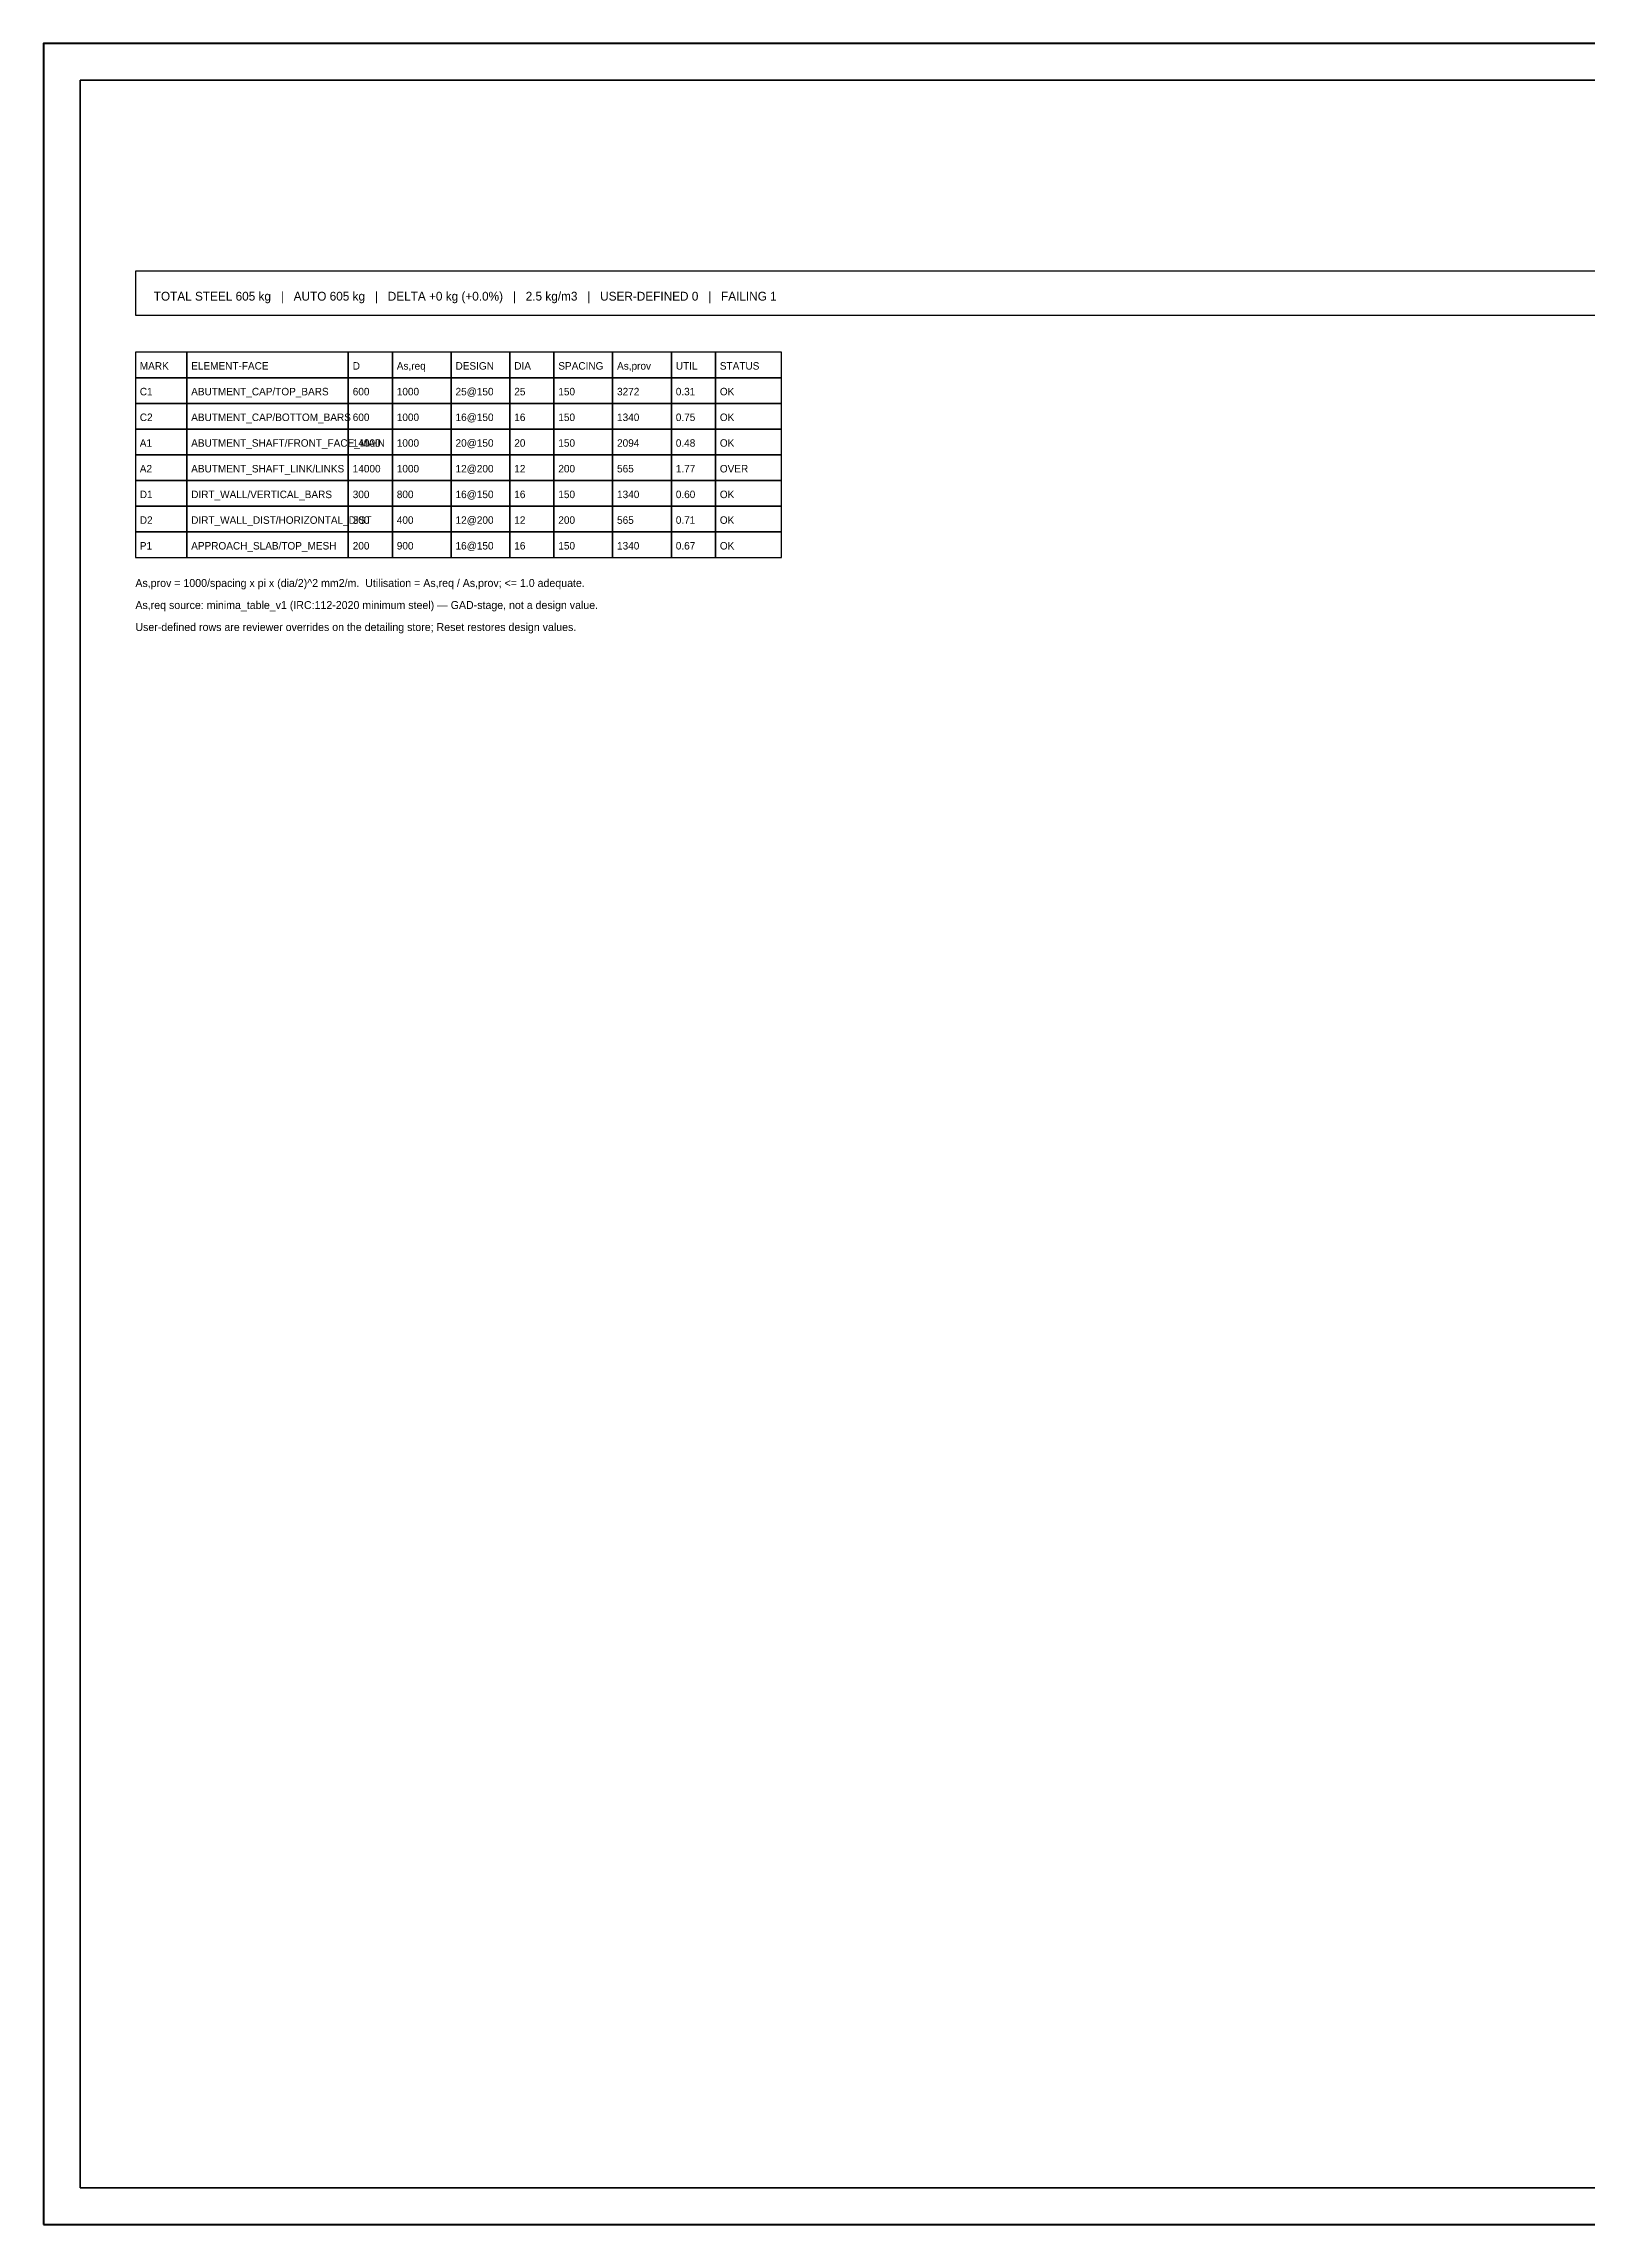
# Model space of a CAD drawing. Header units: metres. Extents: x 0 to 841, y 0 to 594.
# Drawn here: x 0 to 420, y 0 to 594 of the extents above; entities that cross this region are included whole.
import ezdxf

# ---------------------------------------------------------------- set-up
doc = ezdxf.new("R2010")
doc.units = ezdxf.units.M
for name, color, linetype, lineweight in [('BORDER-INNER', 7, 'Continuous', 35), ('BORDER-OUTER', 7, 'Continuous', 70), ('TEXT-HEADER', 7, 'Continuous', 25), ('TEXT-SPEC', 7, 'Continuous', 13), ('TITLEBLK-BOX', 7, 'Continuous', 50)]:
    doc.layers.add(name, color=color, linetype=linetype, lineweight=lineweight)

msp = doc.modelspace()

# ---------------------------------------------------------------- linework, layer by layer
at = {"layer": 'BORDER-INNER'}
msp.add_lwpolyline([(10, 10), (831, 10), (831, 584), (10, 584), (10, 10)], dxfattribs=at)
at = {"layer": 'BORDER-OUTER'}
msp.add_lwpolyline([(0, 0), (841, 0), (841, 594), (0, 594), (0, 0)], dxfattribs=at)
at = {"layer": 'TITLEBLK-BOX', "lineweight": 30}
for points in [[(25, 520), (815, 520), (815, 532), (25, 532), (25, 520)], [(25, 503), (39, 503), (39, 510), (25, 510), (25, 503)], [(39, 503), (83, 503), (83, 510), (39, 510), (39, 503)], [(83, 503), (95, 503), (95, 510), (83, 510), (83, 503)], [(95, 503), (111, 503), (111, 510), (95, 510), (95, 503)], [(111, 503), (127, 503), (127, 510), (111, 510), (111, 503)], [(127, 503), (139, 503), (139, 510), (127, 510), (127, 503)], [(139, 503), (155, 503), (155, 510), (139, 510), (139, 503)], [(155, 503), (171, 503), (171, 510), (155, 510), (155, 503)], [(171, 503), (183, 503), (183, 510), (171, 510), (171, 503)], [(183, 503), (201, 503), (201, 510), (183, 510), (183, 503)], [(25, 496), (39, 496), (39, 503), (25, 503), (25, 496)], [(39, 496), (83, 496), (83, 503), (39, 503), (39, 496)], [(83, 496), (95, 496), (95, 503), (83, 503), (83, 496)], [(95, 496), (111, 496), (111, 503), (95, 503), (95, 496)], [(111, 496), (127, 496), (127, 503), (111, 503), (111, 496)], [(127, 496), (139, 496), (139, 503), (127, 503), (127, 496)], [(139, 496), (155, 496), (155, 503), (139, 503), (139, 496)], [(155, 496), (171, 496), (171, 503), (155, 503), (155, 496)], [(171, 496), (183, 496), (183, 503), (171, 503), (171, 496)], [(183, 496), (201, 496), (201, 503), (183, 503), (183, 496)], [(25, 489), (39, 489), (39, 496), (25, 496), (25, 489)], [(39, 489), (83, 489), (83, 496), (39, 496), (39, 489)], [(83, 489), (95, 489), (95, 496), (83, 496), (83, 489)], [(95, 489), (111, 489), (111, 496), (95, 496), (95, 489)], [(111, 489), (127, 489), (127, 496), (111, 496), (111, 489)], [(127, 489), (139, 489), (139, 496), (127, 496), (127, 489)], [(139, 489), (155, 489), (155, 496), (139, 496), (139, 489)], [(155, 489), (171, 489), (171, 496), (155, 496), (155, 489)], [(171, 489), (183, 489), (183, 496), (171, 496), (171, 489)], [(183, 489), (201, 489), (201, 496), (183, 496), (183, 489)], [(25, 482), (39, 482), (39, 489), (25, 489), (25, 482)], [(39, 482), (83, 482), (83, 489), (39, 489), (39, 482)], [(83, 482), (95, 482), (95, 489), (83, 489), (83, 482)], [(95, 482), (111, 482), (111, 489), (95, 489), (95, 482)], [(111, 482), (127, 482), (127, 489), (111, 489), (111, 482)], [(127, 482), (139, 482), (139, 489), (127, 489), (127, 482)], [(139, 482), (155, 482), (155, 489), (139, 489), (139, 482)], [(155, 482), (171, 482), (171, 489), (155, 489), (155, 482)], [(171, 482), (183, 482), (183, 489), (171, 489), (171, 482)], [(183, 482), (201, 482), (201, 489), (183, 489), (183, 482)], [(25, 475), (39, 475), (39, 482), (25, 482), (25, 475)], [(39, 475), (83, 475), (83, 482), (39, 482), (39, 475)], [(83, 475), (95, 475), (95, 482), (83, 482), (83, 475)], [(95, 475), (111, 475), (111, 482), (95, 482), (95, 475)], [(111, 475), (127, 475), (127, 482), (111, 482), (111, 475)], [(127, 475), (139, 475), (139, 482), (127, 482), (127, 475)], [(139, 475), (155, 475), (155, 482), (139, 482), (139, 475)], [(155, 475), (171, 475), (171, 482), (155, 482), (155, 475)], [(171, 475), (183, 475), (183, 482), (171, 482), (171, 475)], [(25, 468), (39, 468), (39, 475), (25, 475), (25, 468)], [(39, 468), (83, 468), (83, 475), (39, 475), (39, 468)], [(83, 468), (95, 468), (95, 475), (83, 475), (83, 468)], [(95, 468), (111, 468), (111, 475), (95, 475), (95, 468)], [(111, 468), (127, 468), (127, 475), (111, 475), (111, 468)], [(127, 468), (139, 468), (139, 475), (127, 475), (127, 468)], [(139, 468), (155, 468), (155, 475), (139, 475), (139, 468)], [(155, 468), (171, 468), (171, 475), (155, 475), (155, 468)], [(171, 468), (183, 468), (183, 475), (171, 475), (171, 468)], [(183, 468), (201, 468), (201, 475), (183, 475), (183, 468)], [(25, 461), (39, 461), (39, 468), (25, 468), (25, 461)], [(39, 461), (83, 461), (83, 468), (39, 468), (39, 461)], [(83, 461), (95, 461), (95, 468), (83, 468), (83, 461)], [(95, 461), (111, 461), (111, 468), (95, 468), (95, 461)], [(111, 461), (127, 461), (127, 468), (111, 468), (111, 461)], [(127, 461), (139, 461), (139, 468), (127, 468), (127, 461)], [(139, 461), (155, 461), (155, 468), (139, 468), (139, 461)], [(155, 461), (171, 461), (171, 468), (155, 468), (155, 461)], [(171, 461), (183, 461), (183, 468), (171, 468), (171, 461)], [(183, 461), (201, 461), (201, 468), (183, 468), (183, 461)], [(25, 454), (39, 454), (39, 461), (25, 461), (25, 454)], [(39, 454), (83, 454), (83, 461), (39, 461), (39, 454)], [(83, 454), (95, 454), (95, 461), (83, 461), (83, 454)], [(95, 454), (111, 454), (111, 461), (95, 461), (95, 454)], [(111, 454), (127, 454), (127, 461), (111, 461), (111, 454)], [(127, 454), (139, 454), (139, 461), (127, 461), (127, 454)], [(139, 454), (155, 454), (155, 461), (139, 461), (139, 454)], [(155, 454), (171, 454), (171, 461), (155, 461), (155, 454)], [(171, 454), (183, 454), (183, 461), (171, 461), (171, 454)], [(183, 454), (201, 454), (201, 461), (183, 461), (183, 454)]]:
    msp.add_lwpolyline(points, dxfattribs=at)
at = {"layer": 'TITLEBLK-BOX', "color": 30, "lineweight": 30}
msp.add_lwpolyline([(183, 475), (201, 475), (201, 482), (183, 482), (183, 475)], dxfattribs=at)

# ---------------------------------------------------------------- texts
at = {"layer": 'TEXT-HEADER'}
for s, height, p in [('TOTAL STEEL 605 kg   |   AUTO 605 kg   |   DELTA +0 kg (+0.0%)   |   2.5 kg/m3   |   USER-DEFINED 0   |   FAILING 1', 2.4, (30, 524)), ('MARK', 2.04, (26.2, 505.2)), ('ELEMENT-FACE', 2.04, (40.2, 505.2)), ('D', 2.04, (84.2, 505.2)), ('As,req', 2.04, (96.2, 505.2)), ('DESIGN', 2.04, (112.2, 505.2)), ('DIA', 2.04, (128.2, 505.2)), ('SPACING', 2.04, (140.2, 505.2)), ('As,prov', 2.04, (156.2, 505.2)), ('UTIL', 2.04, (172.2, 505.2)), ('STATUS', 2.04, (184.2, 505.2))]:
    msp.add_text(s, height=height, dxfattribs=at).set_placement(p)
at = {"layer": 'TEXT-SPEC'}
for s, height, p in [('C1', 2.04, (26.2, 498.2)), ('ABUTMENT_CAP/TOP_BARS', 2.04, (40.2, 498.2)), ('600', 2.04, (84.2, 498.2)), ('1000', 2.04, (96.2, 498.2)), ('25@150', 2.04, (112.2, 498.2)), ('25', 2.04, (128.2, 498.2)), ('150', 2.04, (140.2, 498.2)), ('3272', 2.04, (156.2, 498.2)), ('0.31', 2.04, (172.2, 498.2)), ('OK', 2.04, (184.2, 498.2)), ('C2', 2.04, (26.2, 491.2)), ('ABUTMENT_CAP/BOTTOM_BARS', 2.04, (40.2, 491.2)), ('600', 2.04, (84.2, 491.2)), ('1000', 2.04, (96.2, 491.2)), ('16@150', 2.04, (112.2, 491.2)), ('16', 2.04, (128.2, 491.2)), ('150', 2.04, (140.2, 491.2)), ('1340', 2.04, (156.2, 491.2)), ('0.75', 2.04, (172.2, 491.2)), ('OK', 2.04, (184.2, 491.2)), ('A1', 2.04, (26.2, 484.2)), ('ABUTMENT_SHAFT/FRONT_FACE_MAIN', 2.04, (40.2, 484.2)), ('14000', 2.04, (84.2, 484.2)), ('1000', 2.04, (96.2, 484.2)), ('20@150', 2.04, (112.2, 484.2)), ('20', 2.04, (128.2, 484.2)), ('150', 2.04, (140.2, 484.2)), ('2094', 2.04, (156.2, 484.2)), ('0.48', 2.04, (172.2, 484.2)), ('OK', 2.04, (184.2, 484.2)), ('A2', 2.04, (26.2, 477.2)), ('ABUTMENT_SHAFT_LINK/LINKS', 2.04, (40.2, 477.2)), ('14000', 2.04, (84.2, 477.2)), ('1000', 2.04, (96.2, 477.2)), ('12@200', 2.04, (112.2, 477.2)), ('12', 2.04, (128.2, 477.2)), ('200', 2.04, (140.2, 477.2)), ('565', 2.04, (156.2, 477.2)), ('1.77', 2.04, (172.2, 477.2)), ('D1', 2.04, (26.2, 470.2)), ('DIRT_WALL/VERTICAL_BARS', 2.04, (40.2, 470.2)), ('300', 2.04, (84.2, 470.2)), ('800', 2.04, (96.2, 470.2)), ('16@150', 2.04, (112.2, 470.2)), ('16', 2.04, (128.2, 470.2)), ('150', 2.04, (140.2, 470.2)), ('1340', 2.04, (156.2, 470.2)), ('0.60', 2.04, (172.2, 470.2)), ('OK', 2.04, (184.2, 470.2)), ('D2', 2.04, (26.2, 463.2)), ('DIRT_WALL_DIST/HORIZONTAL_DIST', 2.04, (40.2, 463.2)), ('300', 2.04, (84.2, 463.2)), ('400', 2.04, (96.2, 463.2)), ('12@200', 2.04, (112.2, 463.2)), ('12', 2.04, (128.2, 463.2)), ('200', 2.04, (140.2, 463.2)), ('565', 2.04, (156.2, 463.2)), ('0.71', 2.04, (172.2, 463.2)), ('OK', 2.04, (184.2, 463.2)), ('P1', 2.04, (26.2, 456.2)), ('APPROACH_SLAB/TOP_MESH', 2.04, (40.2, 456.2)), ('200', 2.04, (84.2, 456.2)), ('900', 2.04, (96.2, 456.2)), ('16@150', 2.04, (112.2, 456.2)), ('16', 2.04, (128.2, 456.2)), ('150', 2.04, (140.2, 456.2)), ('1340', 2.04, (156.2, 456.2)), ('0.67', 2.04, (172.2, 456.2)), ('OK', 2.04, (184.2, 456.2)), ('As,prov = 1000/spacing x pi x (dia/2)^2 mm2/m.  Utilisation = As,req / As,prov; <= 1.0 adequate.', 2.16, (25, 446)), ('As,req source: minima_table_v1 (IRC:112-2020 minimum steel) — GAD-stage, not a design value.', 2.16, (25, 440)), ('User-defined rows are reviewer overrides on the detailing store; Reset restores design values.', 2.16, (25, 434))]:
    msp.add_text(s, height=height, dxfattribs=at).set_placement(p)
at = {"layer": 'TEXT-SPEC', "color": 30}
msp.add_text('OVER', height=2.04, dxfattribs=at).set_placement((184.2, 477.2))

doc.saveas('drawing.dxf')
